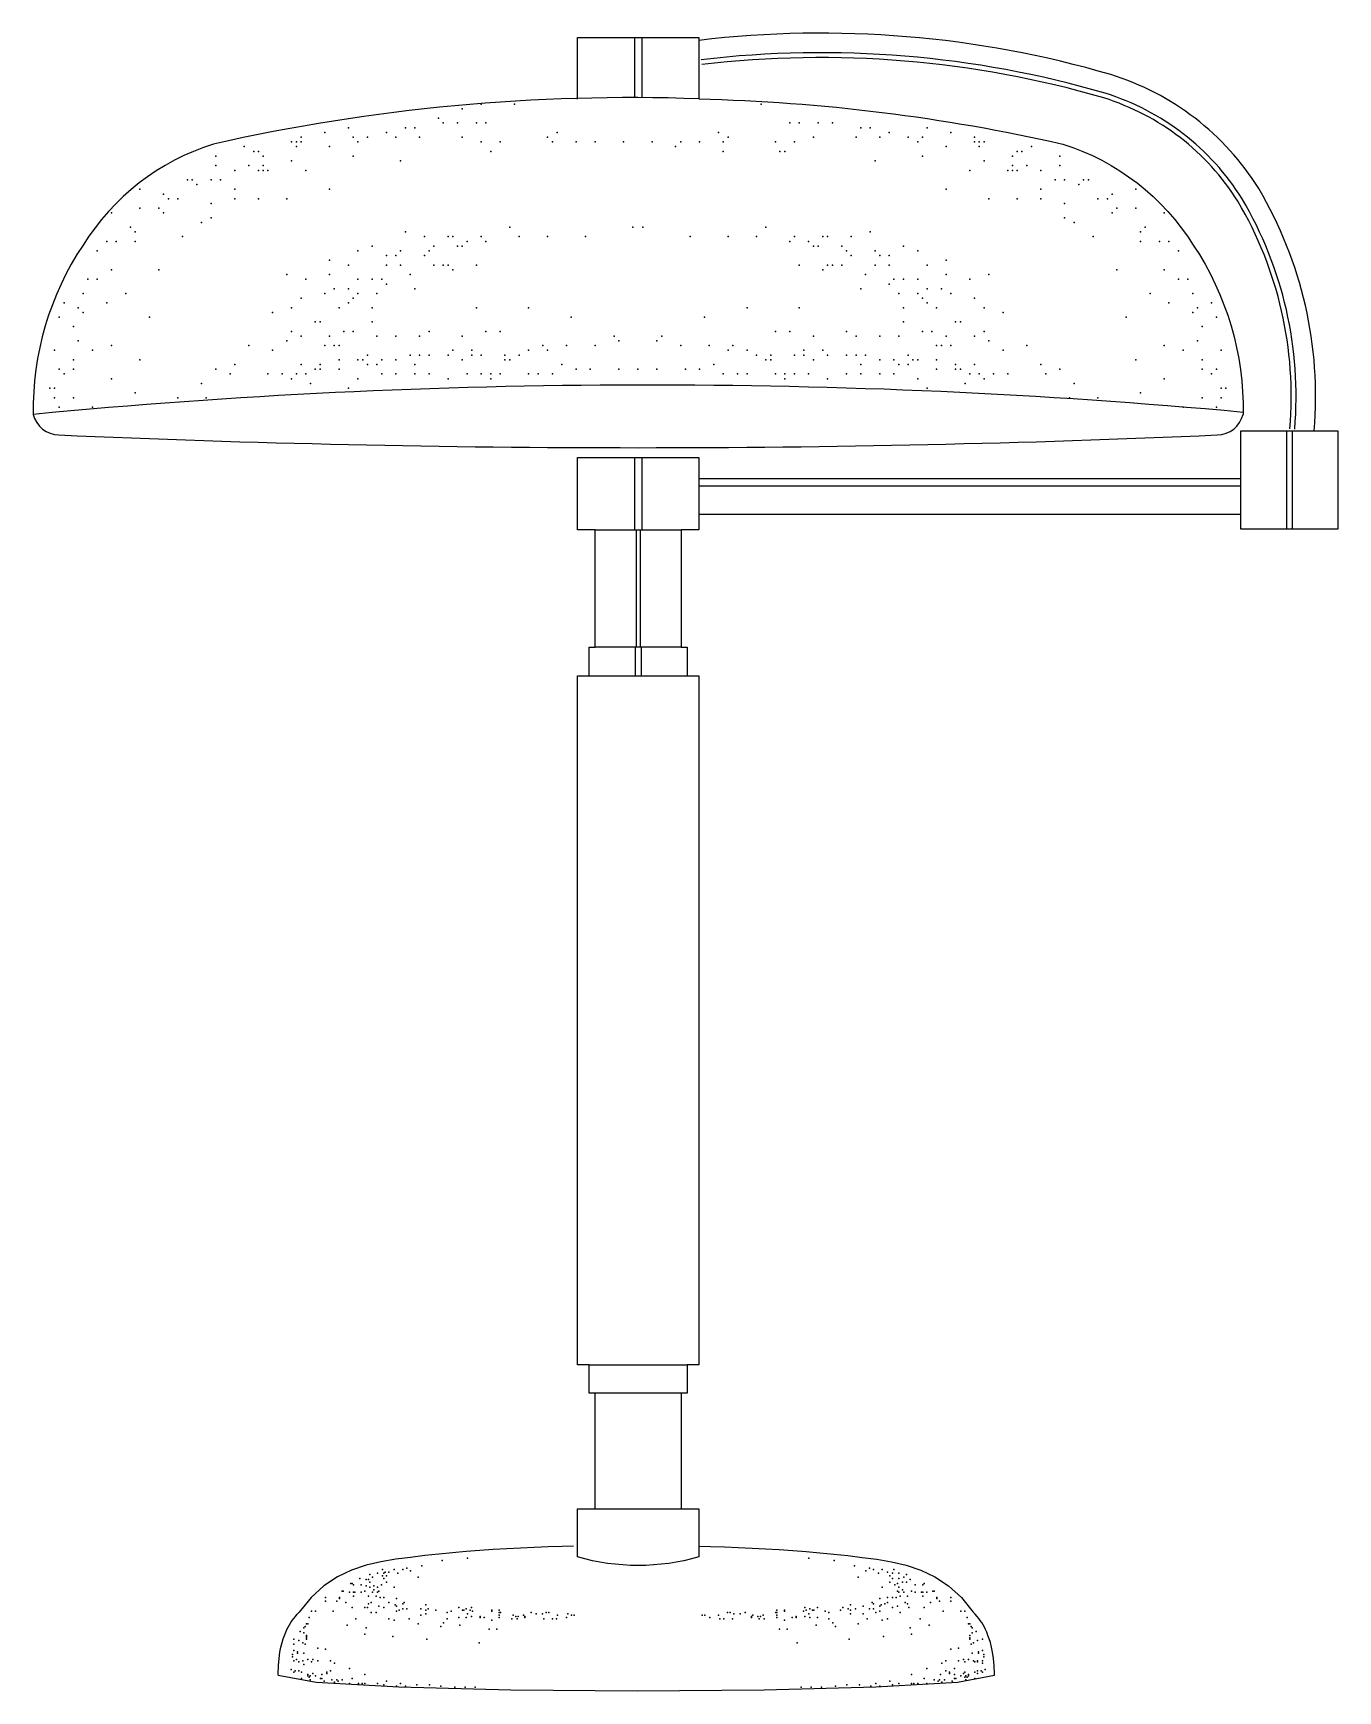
# Model space of a CAD drawing. Extents: x 1985 to 2519, y 1476 to 2155.
import ezdxf

# ---------------------------------------------------------------- set-up
doc = ezdxf.new("R2010")
doc.units = 0
doc.header["$MEASUREMENT"] = 0
for name, color, linetype in [('3', 3, 'CONTINUOUS'), ('7', 7, 'CONTINUOUS'), ('BH', 3, 'CONTINUOUS')]:
    doc.layers.add(name, color=color, linetype=linetype)

msp = doc.modelspace()

# ---------------------------------------------------------------- linework, layer by layer
at = {"layer": '3'}
for p, q in [((2231.08, 2153.47), (2231.08, 2128.83)), ((2234, 2153.47), (2234, 2128.84)), ((2498.14, 1992.34), (2498.14, 1952.1)), ((2500.48, 1992.34), (2500.48, 1952.1)), ((2231.08, 1981.42), (2231.08, 1951.81)), ((2234, 1981.42), (2234, 1951.81)), ((2257.41, 1969.85), (2479.42, 1969.85)), ((2214.98, 1951.81), (2250.1, 1951.81)), ((2231.66, 1951.81), (2231.66, 1903.63)), ((2233.42, 1951.81), (2233.42, 1903.63)), ((2250.1, 1903.63), (2214.98, 1903.63)), ((2231.37, 1903.63), (2231.37, 1891.92)), ((2233.71, 1903.63), (2233.71, 1891.92)), ((2212.52, 1891.92), (2252.56, 1891.92)), ((2212.52, 1609.72), (2252.56, 1609.72)), ((2250.1, 1598.01), (2214.98, 1598.01)), ((2214.98, 1550.69), (2250.1, 1550.69))]:
    msp.add_line(p, q, dxfattribs=at)
msp.add_lwpolyline([(2501.55, 1993.01, 0.156017), (2479.95, 2087.41, 0.179879), (2423.91, 2130.62, 0.100831), (2258.35, 2144.35, 0.100831)], format="xyb", dxfattribs=at)
at = {"layer": '7'}
for p, q in [((2257.41, 1972.78), (2479.42, 1972.78)), ((2257.41, 1958.15), (2479.42, 1958.15))]:
    msp.add_line(p, q, dxfattribs=at)
for points in [[(2207.67, 2128.23), (2207.67, 2153.47), (2257.41, 2153.47), (2257.41, 2128.34)], [(2206.1, 1535.37), (2201.38, 1535.25), (2195.65, 1535.06), (2189.97, 1534.83), (2184.33, 1534.57), (2178.75, 1534.28), (2173.2, 1533.94), (2167.66, 1533.56), (2162.11, 1533.13), (2156.52, 1532.64), (2150.86, 1532.09), (2145.1, 1531.48), (2139.23, 1530.79), (2133.24, 1530), (2127.18, 1528.97), (2121.13, 1527.52), (2115.16, 1525.5), (2109.36, 1522.74), (2103.79, 1519.06), (2098.53, 1514.31), (2093.67, 1508.32)], [(2257.41, 1535.37), (2262.13, 1535.25), (2267.86, 1535.06), (2273.55, 1534.83), (2279.19, 1534.57), (2284.77, 1534.28), (2290.31, 1533.94), (2295.85, 1533.56), (2301.4, 1533.13), (2307, 1532.64), (2312.66, 1532.09), (2318.41, 1531.48), (2324.28, 1530.79), (2330.28, 1530), (2336.34, 1528.97), (2342.39, 1527.52), (2348.36, 1525.5), (2354.16, 1522.74), (2359.73, 1519.06), (2364.98, 1514.31), (2369.85, 1508.32)], [(2085.03, 1482.54), (2085.03, 1482.9), (2085.15, 1486.42), (2085.4, 1489.4), (2085.76, 1491.92), (2086.19, 1494.05), (2086.66, 1495.86), (2087.16, 1497.43), (2087.64, 1498.82), (2088.13, 1500.07), (2088.62, 1501.2), (2089.12, 1502.22), (2089.65, 1503.17), (2090.21, 1504.06), (2090.8, 1504.92), (2091.45, 1505.76), (2092.14, 1506.62), (2092.89, 1507.47), (2093.67, 1508.32)], [(2378.48, 1482.54), (2378.48, 1482.9), (2378.36, 1486.42), (2378.11, 1489.4), (2377.76, 1491.92), (2377.33, 1494.05), (2376.85, 1495.86), (2376.36, 1497.43), (2375.87, 1498.82), (2375.39, 1500.07), (2374.9, 1501.2), (2374.39, 1502.22), (2373.87, 1503.17), (2373.31, 1504.06), (2372.71, 1504.92), (2372.07, 1505.76), (2371.37, 1506.62), (2370.63, 1507.47), (2369.85, 1508.32)], [(2085.03, 1482.54), (2100.69, 1479.72), (2134.51, 1477.71), (2180.42, 1476.5), (2232.34, 1476.1), (2284.19, 1476.5), (2329.88, 1477.71), (2363.34, 1479.72), (2378.48, 1482.54)]]:
    msp.add_lwpolyline(points, dxfattribs=at)
for points in [[(2509.53, 1992.34, 0.15616), (2486.78, 2091.57, 0.180266), (2426.22, 2138.28, 0.100872), (2257.41, 2152.29)], [(2499.56, 1993.18, 0.155978), (2478.24, 2086.37, 0.179774), (2423.34, 2128.7, 0.100821), (2258.59, 2142.36, 0.100821)], [(2257.41, 2128.34, 0.064459), (2058.53, 2109.82, 0.178104), (2005.1, 2068.4, 0.15202), (1984.69, 1999.08)], [(2257.4, 2128.34, -0.049707), (2406.55, 2109.82, -0.178104), (2459.98, 2068.4, -0.15202), (2480.4, 1999.08)], [(1984.69, 1999.08, 0.338174), (1995.25, 1990.63, 0.021936), (2469.83, 1990.63, 0.338174), (2480.4, 1999.08)]]:
    msp.add_lwpolyline(points, format="xyb", dxfattribs=at)
msp.add_lwpolyline([(2479.42, 1952.1), (2479.42, 1992.34), (2519.21, 1992.34), (2519.21, 1952.1)], close=True, dxfattribs=at)
msp.add_lwpolyline([(2257.41, 1891.92), (2257.41, 1609.72), (2252.56, 1609.72), (2252.56, 1598.01), (2250.1, 1598.01), (2250.1, 1550.69), (2257.41, 1550.69), (2257.41, 1530.96, -0.140748), (2207.67, 1530.96), (2207.67, 1550.69), (2214.98, 1550.69), (2214.98, 1598.01), (2212.52, 1598.01), (2212.52, 1609.72), (2207.67, 1609.72), (2207.67, 1891.92), (2212.52, 1891.92), (2212.52, 1903.63), (2214.98, 1903.63), (2214.98, 1951.81), (2207.67, 1951.81), (2207.67, 1981.42), (2257.41, 1981.42), (2257.41, 1951.81), (2250.1, 1951.81), (2250.1, 1903.63), (2252.56, 1903.63), (2252.56, 1891.92)], format="xyb", close=True, dxfattribs=at)
msp.add_arc((2236.9, -644.5), 2655.58, 84.73948, 95.44995, dxfattribs=at)
at = {"layer": 'BH'}
for p in [(2168.26, 2126.21), (2181.86, 2126.21), (2282.98, 2126.21), (2150.78, 2120.39), (2160.49, 2124.27), (2094.45, 2112.63), (2104.16, 2114.57), (2113.87, 2116.51), (2115.82, 2112.63), (2121.64, 2112.63), (2129.41, 2114.57), (2133.3, 2112.63), (2137.18, 2116.51), (2141.07, 2116.51), (2143.01, 2112.63), (2152.72, 2118.45), (2158.55, 2118.45), (2160.49, 2112.63), (2166.32, 2118.45), (2170.2, 2118.45), (2195.45, 2112.63), (2199.34, 2114.57), (2265.49, 2114.57), (2269.38, 2112.63), (2294.63, 2118.45), (2298.51, 2118.45), (2304.34, 2112.63), (2306.28, 2118.45), (2312.11, 2118.45), (2321.82, 2112.63), (2323.76, 2116.51), (2327.65, 2116.51), (2331.53, 2112.63), (2335.42, 2114.57), (2343.19, 2112.63), (2349.01, 2112.63), (2350.96, 2116.51), (2360.67, 2114.57), (2370.38, 2112.63), (2071.14, 2108.75), (2075.03, 2106.81), (2076.97, 2106.81), (2090.57, 2110.69), (2092.51, 2110.69), (2092.51, 2108.75), (2094.45, 2110.69), (2106.11, 2108.75), (2117.76, 2110.69), (2168.26, 2110.69), (2172.14, 2106.81), (2176.03, 2110.69), (2197.39, 2110.69), (2207.11, 2110.69), (2214.88, 2110.69), (2226.53, 2110.69), (2238.3, 2110.69), (2247.9, 2108.75), (2249.96, 2110.69), (2257.72, 2110.69), (2267.32, 2106.81), (2267.44, 2110.69), (2288.8, 2110.69), (2290.63, 2106.81), (2292.69, 2106.81), (2296.57, 2110.69), (2347.07, 2110.69), (2358.73, 2108.75), (2370.38, 2110.69), (2372.32, 2110.69), (2372.32, 2108.75), (2374.26, 2110.69), (2387.86, 2106.81), (2389.8, 2106.81), (2393.69, 2108.75), (2059.49, 2104.87), (2059.49, 2100.99), (2067.26, 2099.05), (2073.09, 2100.99), (2076.97, 2099.05), (2078.91, 2104.87), (2078.91, 2100.99), (2078.91, 2099.05), (2080.86, 2099.05), (2090.57, 2102.93), (2090.57, 2102.93), (2096.39, 2099.05), (2115.82, 2104.87), (2135.24, 2102.93), (2329.59, 2102.93), (2349.01, 2104.87), (2368.44, 2099.05), (2374.26, 2102.93), (2374.26, 2102.93), (2383.98, 2099.05), (2385.92, 2104.87), (2385.92, 2100.99), (2385.92, 2099.05), (2387.86, 2099.05), (2391.75, 2100.99), (2397.57, 2099.05), (2405.34, 2104.87), (2405.34, 2100.99), (2047.84, 2095.17), (2049.78, 2095.17), (2051.72, 2093.23), (2057.55, 2095.17), (2061.43, 2095.17), (2403.4, 2095.17), (2407.28, 2095.17), (2413.11, 2093.23), (2415.05, 2095.17), (2417, 2095.17), (2028.41, 2091.28), (2038.12, 2089.34), (2040.07, 2087.4), (2043.95, 2087.4), (2057.55, 2085.46), (2067.26, 2091.28), (2067.26, 2087.4), (2076.97, 2087.4), (2088.62, 2087.4), (2106.11, 2091.28), (2358.73, 2091.28), (2376.21, 2087.4), (2387.86, 2087.4), (2397.57, 2091.28), (2397.57, 2087.4), (2407.28, 2085.46), (2420.88, 2087.4), (2424.77, 2087.4), (2426.71, 2089.34), (2436.42, 2091.28), (2016.76, 2081.58), (2028.41, 2083.52), (2036.18, 2083.52), (2038.12, 2081.58), (2057.55, 2079.64), (2407.28, 2079.64), (2426.71, 2081.58), (2428.65, 2083.52), (2436.42, 2083.52), (2448.07, 2081.58), (2024.53, 2075.76), (2026.47, 2073.82), (2045.89, 2071.88), (2053.66, 2077.7), (2137.18, 2073.82), (2144.95, 2071.88), (2154.66, 2071.88), (2156.61, 2071.88), (2168.26, 2071.88), (2179.91, 2075.76), (2183.8, 2071.88), (2195.45, 2071.88), (2210.99, 2071.88), (2230.41, 2075.76), (2234.42, 2075.76), (2253.84, 2071.88), (2269.38, 2071.88), (2281.03, 2071.88), (2284.92, 2075.76), (2296.57, 2071.88), (2308.23, 2071.88), (2310.17, 2071.88), (2319.88, 2071.88), (2327.65, 2073.82), (2411.17, 2077.7), (2418.94, 2071.88), (2438.36, 2073.82), (2440.3, 2075.76), (2010.93, 2066.06), (2010.93, 2066.06), (2014.82, 2069.94), (2018.7, 2069.94), (2026.47, 2069.94), (2117.76, 2066.06), (2123.59, 2068), (2135.24, 2066.06), (2146.89, 2066.06), (2148.84, 2068), (2158.55, 2068), (2160.49, 2068), (2162.43, 2069.94), (2170.2, 2069.94), (2294.63, 2069.94), (2302.4, 2069.94), (2304.34, 2068), (2306.28, 2068), (2315.99, 2068), (2317.94, 2066.06), (2329.59, 2066.06), (2341.25, 2068), (2347.07, 2066.06), (2438.36, 2069.94), (2446.13, 2069.94), (2450.02, 2069.94), (2453.9, 2066.06), (2453.9, 2066.06), (2016.76, 2058.3), (2036.18, 2058.3), (2106.11, 2062.18), (2113.87, 2060.24), (2129.41, 2064.12), (2129.41, 2060.24), (2133.3, 2064.12), (2135.24, 2060.24), (2144.95, 2064.12), (2148.84, 2060.24), (2148.84, 2060.24), (2152.72, 2060.24), (2154.66, 2060.24), (2156.61, 2058.3), (2166.32, 2060.24), (2298.51, 2060.24), (2308.23, 2058.3), (2310.17, 2060.24), (2312.11, 2060.24), (2315.99, 2060.24), (2315.99, 2060.24), (2319.88, 2064.12), (2329.59, 2060.24), (2331.53, 2064.12), (2335.42, 2064.12), (2335.42, 2060.24), (2350.96, 2060.24), (2358.73, 2062.18), (2428.65, 2058.3), (2448.07, 2058.3), (2007.05, 2054.42), (2010.93, 2054.42), (2088.62, 2056.36), (2096.39, 2054.42), (2106.11, 2056.36), (2117.76, 2054.42), (2123.59, 2054.42), (2127.47, 2054.42), (2129.41, 2052.48), (2139.12, 2056.36), (2325.71, 2056.36), (2335.42, 2052.48), (2337.36, 2054.42), (2341.25, 2054.42), (2347.07, 2054.42), (2358.73, 2056.36), (2368.44, 2054.42), (2376.21, 2056.36), (2453.9, 2054.42), (2457.78, 2054.42), (1997.33, 2044.72), (2005.1, 2048.6), (2014.82, 2044.72), (2022.59, 2048.6), (2094.45, 2046.66), (2104.16, 2048.6), (2108.05, 2050.54), (2113.87, 2050.54), (2113.87, 2044.72), (2115.82, 2046.66), (2117.76, 2048.6), (2125.53, 2048.6), (2141.07, 2050.54), (2323.76, 2050.54), (2339.3, 2048.6), (2347.07, 2048.6), (2349.01, 2046.66), (2350.96, 2050.54), (2350.96, 2044.72), (2356.78, 2050.54), (2360.67, 2048.6), (2370.38, 2046.66), (2442.25, 2048.6), (2450.02, 2044.72), (2459.73, 2048.6), (2467.5, 2044.72), (1995.39, 2038.89), (2003.16, 2042.78), (2005.1, 2040.84), (2032.3, 2038.89), (2082.8, 2040.84), (2090.57, 2042.78), (2109.99, 2042.78), (2123.59, 2042.78), (2166.32, 2042.78), (2187.68, 2042.78), (2205.16, 2038.89), (2259.67, 2038.89), (2277.15, 2042.78), (2298.51, 2042.78), (2341.25, 2042.78), (2354.84, 2042.78), (2374.26, 2042.78), (2382.03, 2040.84), (2432.53, 2038.89), (2459.73, 2040.84), (2461.67, 2042.78), (2469.44, 2038.89), (2001.22, 2035.01), (2090.57, 2033.07), (2094.45, 2031.13), (2100.28, 2036.95), (2102.22, 2036.95), (2106.11, 2031.13), (2111.93, 2033.07), (2115.82, 2033.07), (2123.59, 2036.95), (2125.53, 2031.13), (2133.3, 2031.13), (2143.01, 2031.13), (2146.89, 2033.07), (2160.49, 2031.13), (2170.2, 2033.07), (2176.03, 2033.07), (2222.65, 2031.13), (2242.19, 2031.13), (2288.8, 2033.07), (2294.63, 2033.07), (2304.34, 2031.13), (2317.94, 2033.07), (2321.82, 2031.13), (2331.53, 2031.13), (2339.3, 2031.13), (2341.25, 2036.95), (2349.01, 2033.07), (2352.9, 2033.07), (2358.73, 2031.13), (2362.61, 2036.95), (2364.55, 2036.95), (2370.38, 2031.13), (2374.26, 2033.07), (2463.61, 2035.01), (1993.45, 2025.31), (2003.16, 2029.19), (2003.16, 2029.19), (2008.99, 2025.31), (2016.76, 2027.25), (2073.09, 2027.25), (2082.8, 2025.31), (2088.62, 2029.19), (2104.16, 2027.25), (2108.05, 2027.25), (2108.05, 2027.25), (2109.99, 2027.25), (2156.61, 2025.31), (2164.38, 2025.31), (2187.68, 2025.31), (2193.51, 2027.25), (2195.45, 2025.31), (2203.22, 2027.25), (2214.88, 2027.25), (2224.59, 2029.19), (2240.24, 2029.19), (2249.96, 2027.25), (2261.61, 2027.25), (2269.38, 2025.31), (2271.32, 2027.25), (2277.15, 2025.31), (2300.46, 2025.31), (2308.23, 2025.31), (2354.84, 2027.25), (2356.78, 2027.25), (2356.78, 2027.25), (2360.67, 2027.25), (2376.21, 2029.19), (2382.03, 2025.31), (2391.75, 2027.25), (2448.07, 2027.25), (2455.84, 2025.31), (2461.67, 2029.19), (2461.67, 2029.19), (2471.38, 2025.31), (1995.39, 2017.55), (2001.22, 2021.43), (2001.22, 2017.55), (2028.41, 2021.43), (2059.49, 2017.55), (2067.26, 2019.49), (2094.45, 2019.49), (2094.45, 2019.49), (2094.45, 2019.49), (2100.28, 2017.55), (2102.22, 2019.49), (2102.22, 2017.55), (2109.99, 2021.43), (2109.99, 2021.43), (2109.99, 2017.55), (2117.76, 2021.43), (2119.7, 2021.43), (2121.64, 2023.37), (2121.64, 2019.49), (2125.53, 2019.49), (2127.47, 2021.43), (2133.3, 2021.43), (2139.12, 2023.37), (2141.07, 2019.49), (2143.01, 2023.37), (2146.89, 2023.37), (2154.66, 2023.37), (2160.49, 2021.43), (2164.38, 2023.37), (2168.26, 2023.37), (2177.97, 2023.37), (2177.97, 2021.43), (2179.91, 2021.43), (2183.8, 2023.37), (2201.28, 2019.49), (2201.28, 2019.49), (2207.11, 2017.55), (2212.93, 2017.55), (2224.59, 2017.55), (2232.36, 2017.55), (2232.47, 2017.55), (2240.24, 2017.55), (2251.9, 2017.55), (2257.72, 2017.55), (2263.55, 2019.49), (2263.55, 2019.49), (2281.03, 2023.37), (2284.92, 2021.43), (2286.86, 2023.37), (2286.86, 2021.43), (2296.57, 2023.37), (2300.46, 2023.37), (2304.34, 2021.43), (2310.17, 2023.37), (2317.94, 2023.37), (2321.82, 2023.37), (2323.76, 2019.49), (2325.71, 2023.37), (2331.53, 2021.43), (2337.36, 2021.43), (2339.3, 2019.49), (2343.19, 2023.37), (2343.19, 2019.49), (2345.13, 2021.43), (2347.07, 2021.43), (2354.84, 2021.43), (2354.84, 2021.43), (2354.84, 2017.55), (2362.61, 2019.49), (2362.61, 2017.55), (2364.55, 2017.55), (2370.38, 2019.49), (2370.38, 2019.49), (2370.38, 2019.49), (2397.57, 2019.49), (2405.34, 2017.55), (2436.42, 2021.43), (2463.61, 2021.43), (2463.61, 2017.55), (2469.44, 2017.55), (1997.33, 2015.61), (2016.76, 2013.67), (2053.66, 2011.73), (2065.32, 2015.61), (2080.86, 2015.61), (2086.68, 2015.61), (2090.57, 2013.67), (2092.51, 2015.61), (2096.39, 2015.61), (2098.34, 2011.73), (2117.76, 2013.67), (2127.47, 2015.61), (2133.3, 2015.61), (2141.07, 2015.61), (2146.89, 2015.61), (2154.66, 2013.67), (2162.43, 2015.61), (2168.26, 2015.61), (2172.14, 2015.61), (2172.14, 2013.67), (2176.03, 2015.61), (2187.68, 2015.61), (2191.57, 2015.61), (2197.39, 2015.61), (2267.44, 2015.61), (2273.26, 2015.61), (2277.15, 2015.61), (2288.8, 2015.61), (2292.69, 2015.61), (2292.69, 2013.67), (2296.57, 2015.61), (2302.4, 2015.61), (2310.17, 2013.67), (2317.94, 2015.61), (2323.76, 2015.61), (2331.53, 2015.61), (2337.36, 2015.61), (2347.07, 2013.67), (2366.5, 2011.73), (2368.44, 2015.61), (2372.32, 2015.61), (2374.26, 2013.67), (2378.15, 2015.61), (2383.98, 2015.61), (2399.51, 2015.61), (2411.17, 2011.73), (2448.07, 2013.67), (2467.5, 2015.61), (1991.51, 2009.79), (1993.45, 2009.79), (1993.45, 2005.91), (2001.22, 2005.91), (2026.47, 2007.85), (2043.95, 2005.91), (2055.6, 2005.91), (2113.87, 2009.79), (2350.96, 2009.79), (2409.23, 2005.91), (2420.88, 2005.91), (2438.36, 2007.85), (2463.61, 2005.91), (2471.38, 2009.79), (2471.38, 2005.91), (2473.32, 2009.79), (1995.39, 2002.03), (2008.99, 2002.03), (2455.84, 2002.03), (2469.44, 2002.03), (2152.27, 1529.45), (2162.66, 1530.49), (2302.42, 1530.49), (2312.81, 1529.45), (2118.49, 1522.18), (2121.09, 1521.67), (2122.13, 1521.67), (2122.65, 1523.74), (2123.69, 1522.7), (2125.77, 1524.26), (2127.85, 1525.82), (2127.85, 1523.22), (2128.37, 1524.26), (2128.37, 1522.18), (2128.89, 1524.78), (2129.41, 1523.22), (2130.44, 1524.78), (2132.52, 1525.82), (2134.08, 1524.26), (2136.16, 1525.82), (2137.72, 1526.34), (2139.28, 1525.3), (2142.4, 1522.7), (2143.96, 1527.38), (2321.12, 1527.38), (2322.68, 1522.7), (2325.8, 1525.3), (2327.36, 1526.34), (2328.92, 1525.82), (2331, 1524.26), (2332.56, 1525.82), (2334.64, 1524.78), (2335.68, 1523.22), (2336.71, 1524.26), (2336.71, 1522.18), (2337.23, 1525.82), (2339.31, 1524.26), (2339.31, 1522.18), (2341.39, 1522.7), (2342.43, 1523.74), (2343.99, 1521.67), (2111.22, 1516.99), (2111.74, 1516.99), (2114.33, 1516.47), (2114.85, 1520.11), (2115.37, 1520.11), (2115.89, 1519.59), (2115.89, 1516.47), (2115.89, 1514.92), (2116.41, 1516.47), (2119.01, 1519.59), (2119.01, 1516.47), (2120.57, 1516.99), (2121.09, 1519.07), (2122.13, 1514.92), (2122.65, 1520.63), (2122.65, 1518.55), (2123.69, 1516.47), (2124.21, 1519.07), (2124.21, 1517.51), (2125.25, 1514.92), (2125.77, 1518.55), (2125.77, 1516.47), (2126.29, 1516.99), (2127.33, 1519.59), (2129.41, 1520.63), (2132.52, 1518.55), (2332.56, 1518.55), (2335.68, 1520.63), (2337.75, 1519.59), (2338.79, 1520.11), (2338.79, 1516.99), (2339.31, 1518.55), (2339.31, 1516.47), (2339.83, 1514.92), (2339.83, 1514.92), (2340.87, 1520.63), (2340.87, 1517.51), (2341.39, 1516.47), (2342.43, 1520.63), (2342.95, 1514.92), (2344.51, 1516.99), (2346.07, 1519.59), (2346.07, 1516.47), (2348.67, 1516.47), (2349.19, 1519.59), (2349.19, 1516.47), (2349.19, 1514.92), (2349.71, 1520.11), (2350.75, 1516.47), (2353.34, 1516.99), (2353.86, 1516.99), (2098.74, 1508.69), (2100.3, 1508.69), (2104.46, 1514.4), (2104.46, 1512.84), (2107.58, 1508.69), (2109.14, 1512.84), (2110.18, 1514.4), (2110.18, 1513.88), (2112.78, 1512.32), (2115.37, 1510.24), (2120.57, 1510.24), (2121.61, 1510.24), (2122.13, 1511.8), (2123.17, 1512.32), (2123.17, 1508.17), (2125.25, 1508.17), (2126.29, 1510.76), (2126.81, 1514.4), (2128.37, 1514.4), (2128.37, 1514.4), (2128.37, 1510.24), (2130.44, 1512.32), (2133.04, 1511.28), (2133.56, 1513.88), (2133.56, 1510.76), (2133.56, 1508.69), (2134.6, 1509.21), (2136.16, 1511.8), (2136.16, 1509.73), (2136.68, 1512.32), (2137.72, 1509.73), (2143.44, 1509.73), (2145.52, 1511.28), (2145.52, 1509.21), (2146.55, 1509.73), (2149.67, 1509.21), (2154.35, 1508.17), (2155.91, 1508.69), (2159.03, 1510.24), (2160.59, 1509.21), (2161.11, 1509.21), (2162.14, 1509.73), (2163.7, 1509.21), (2164.22, 1510.24), (2164.74, 1508.69), (2172.54, 1509.21), (2172.54, 1508.69), (2172.54, 1508.69), (2175.66, 1509.21), (2175.66, 1508.17), (2176.18, 1508.17), (2188.65, 1508.17), (2194.88, 1508.17), (2195.92, 1508.17), (2269.16, 1508.17), (2270.2, 1508.17), (2276.43, 1508.17), (2288.9, 1508.17), (2289.42, 1509.21), (2289.42, 1508.17), (2292.54, 1509.21), (2292.54, 1508.69), (2292.54, 1508.69), (2300.34, 1508.69), (2300.86, 1510.24), (2301.38, 1509.21), (2302.94, 1509.73), (2303.98, 1509.21), (2304.49, 1509.21), (2306.05, 1510.24), (2309.17, 1508.69), (2310.73, 1508.17), (2315.41, 1509.21), (2316.45, 1510.24), (2318.53, 1509.73), (2319.57, 1511.28), (2319.57, 1509.21), (2321.64, 1509.73), (2324.76, 1510.76), (2327.36, 1509.73), (2328.4, 1512.32), (2328.92, 1511.8), (2328.92, 1509.73), (2329.96, 1508.17), (2331.52, 1513.88), (2331.52, 1510.76), (2331.52, 1508.69), (2332.04, 1511.28), (2333.6, 1511.8), (2334.64, 1514.4), (2334.64, 1512.32), (2336.71, 1514.4), (2336.71, 1510.24), (2338.27, 1514.4), (2338.79, 1510.76), (2339.83, 1508.17), (2341.91, 1512.32), (2342.95, 1511.8), (2343.47, 1510.24), (2349.71, 1510.24), (2352.31, 1512.32), (2354.9, 1514.4), (2354.9, 1513.88), (2355.94, 1512.84), (2357.5, 1508.69), (2360.62, 1514.4), (2360.62, 1512.84), (2364.78, 1508.69), (2366.34, 1508.69), (2095.63, 1501.94), (2096.15, 1502.46), (2096.67, 1503.5), (2097.19, 1503.5), (2097.7, 1506.09), (2113.3, 1502.98), (2116.93, 1505.57), (2121.09, 1501.94), (2130.44, 1505.57), (2132.52, 1505.05), (2138.76, 1505.57), (2142.4, 1503.5), (2143.44, 1507.13), (2145.52, 1507.65), (2151.75, 1502.46), (2152.79, 1504.01), (2154.35, 1505.57), (2159.03, 1506.09), (2159.55, 1502.98), (2162.14, 1506.09), (2162.66, 1507.65), (2164.22, 1506.61), (2167.86, 1506.61), (2167.86, 1506.09), (2169.42, 1506.09), (2171.5, 1501.42), (2172.54, 1505.05), (2174.62, 1501.42), (2175.66, 1507.13), (2175.66, 1506.09), (2180.85, 1505.57), (2181.37, 1507.13), (2182.41, 1506.61), (2182.93, 1505.57), (2183.45, 1506.61), (2185.53, 1507.13), (2186.05, 1506.61), (2186.05, 1506.09), (2190.73, 1507.65), (2193.33, 1507.65), (2193.85, 1505.57), (2197.48, 1505.57), (2199.04, 1505.57), (2199.56, 1507.13), (2203.2, 1506.09), (2203.72, 1507.65), (2205.28, 1507.13), (2206.32, 1507.13), (2258.76, 1507.13), (2259.8, 1507.13), (2261.88, 1506.09), (2265.52, 1507.13), (2266.04, 1505.57), (2267.6, 1505.57), (2271.24, 1505.57), (2271.76, 1507.65), (2274.35, 1507.65), (2279.03, 1506.61), (2279.03, 1506.09), (2279.55, 1507.13), (2281.63, 1506.61), (2282.15, 1505.57), (2282.67, 1506.61), (2283.71, 1507.13), (2284.23, 1505.57), (2289.42, 1507.13), (2289.42, 1506.09), (2290.46, 1501.42), (2292.54, 1505.05), (2293.58, 1501.42), (2295.66, 1506.09), (2297.22, 1506.61), (2297.22, 1506.09), (2300.86, 1506.61), (2302.42, 1507.65), (2302.94, 1506.09), (2305.53, 1502.98), (2306.05, 1506.09), (2310.73, 1505.57), (2312.29, 1504.01), (2313.33, 1502.46), (2319.57, 1507.65), (2322.68, 1503.5), (2324.76, 1507.65), (2326.32, 1505.57), (2332.56, 1505.05), (2334.64, 1505.57), (2343.99, 1501.94), (2348.15, 1505.57), (2351.79, 1502.98), (2367.38, 1506.09), (2367.9, 1503.5), (2368.42, 1503.5), (2368.94, 1502.46), (2369.45, 1501.94), (2091.47, 1497.27), (2091.47, 1495.19), (2093.55, 1496.75), (2094.07, 1500.38), (2095.11, 1495.71), (2095.63, 1499.86), (2096.15, 1495.19), (2096.67, 1498.82), (2096.67, 1498.3), (2096.67, 1497.78), (2096.67, 1497.27), (2120.57, 1499.34), (2132, 1498.3), (2146.03, 1497.27), (2167.34, 1495.71), (2297.74, 1495.71), (2319.05, 1497.27), (2333.08, 1498.3), (2344.51, 1499.34), (2368.42, 1498.82), (2368.42, 1497.78), (2368.42, 1497.27), (2368.94, 1495.19), (2369.45, 1499.86), (2369.97, 1495.71), (2371.01, 1500.38), (2371.53, 1496.75), (2373.61, 1497.27), (2090.95, 1491.04), (2090.95, 1490), (2091.47, 1492.59), (2091.47, 1488.44), (2092.51, 1488.96), (2093.03, 1492.07), (2093.03, 1491.55), (2093.03, 1491.55), (2093.55, 1487.92), (2095.11, 1488.44), (2095.63, 1491.55), (2097.19, 1488.96), (2098.74, 1487.92), (2099.26, 1488.96), (2101.34, 1493.63), (2101.34, 1488.44), (2104.46, 1493.11), (2106.54, 1488.44), (2108.1, 1487.4), (2356.98, 1487.4), (2358.54, 1488.44), (2360.62, 1493.11), (2363.74, 1493.63), (2363.74, 1488.44), (2365.82, 1488.96), (2366.34, 1487.92), (2367.9, 1488.96), (2369.45, 1491.55), (2369.97, 1488.44), (2370.49, 1487.92), (2371.53, 1488.44), (2371.53, 1487.92), (2372.05, 1492.07), (2372.05, 1491.55), (2373.61, 1492.59), (2373.61, 1488.44), (2373.61, 1487.4), (2374.13, 1491.04), (2374.13, 1490), (2090.43, 1484.81), (2091.47, 1483.77), (2091.99, 1484.29), (2093.55, 1484.29), (2094.59, 1483.77), (2094.59, 1481.17), (2095.63, 1486.88), (2097.19, 1482.73), (2097.19, 1482.21), (2097.7, 1481.69), (2098.22, 1482.21), (2098.22, 1480.65), (2099.26, 1483.25), (2100.3, 1482.21), (2102.38, 1481.17), (2102.9, 1482.73), (2102.9, 1481.17), (2104.98, 1483.77), (2104.98, 1483.25), (2106.54, 1484.29), (2107.06, 1480.65), (2109.14, 1480.65), (2111.22, 1480.65), (2114.33, 1485.32), (2115.37, 1481.17), (2120.57, 1482.73), (2344.51, 1482.73), (2349.71, 1481.17), (2350.75, 1485.32), (2353.86, 1480.65), (2355.94, 1480.65), (2356.46, 1482.73), (2358.02, 1480.65), (2358.54, 1484.29), (2360.1, 1483.77), (2360.1, 1483.25), (2362.18, 1485.32), (2362.18, 1482.73), (2362.18, 1481.17), (2362.7, 1481.17), (2364.78, 1482.21), (2365.82, 1483.25), (2366.34, 1483.77), (2366.34, 1481.69), (2366.86, 1482.21), (2366.86, 1480.65), (2367.38, 1481.69), (2367.9, 1482.73), (2367.9, 1482.21), (2370.49, 1483.77), (2370.49, 1481.17), (2371.53, 1484.29), (2371.53, 1483.25), (2373.09, 1484.29), (2373.61, 1483.77), (2374.65, 1484.81), (2103.94, 1480.13), (2108.1, 1479.61), (2109.66, 1480.13), (2114.33, 1479.1), (2117.97, 1479.1), (2119.53, 1479.1), (2120.57, 1479.1), (2125.77, 1479.1), (2128.37, 1478.58), (2129.41, 1480.13), (2133.56, 1478.06), (2135.12, 1479.1), (2137.2, 1478.06), (2141.88, 1478.58), (2147.07, 1478.58), (2151.75, 1478.06), (2157.47, 1477.54), (2161.63, 1477.54), (2165.78, 1477.54), (2299.3, 1477.54), (2303.46, 1477.54), (2307.61, 1477.54), (2313.33, 1478.06), (2318.01, 1478.58), (2323.2, 1478.58), (2327.88, 1478.06), (2329.96, 1479.1), (2331.52, 1478.06), (2335.68, 1480.13), (2336.71, 1478.58), (2339.31, 1479.1), (2344.51, 1479.1), (2345.55, 1479.1), (2347.11, 1479.1), (2350.75, 1479.1), (2355.42, 1480.13), (2356.98, 1479.61), (2361.14, 1480.13)]:
    msp.add_point(p, dxfattribs=at)

doc.saveas('drawing.dxf')
